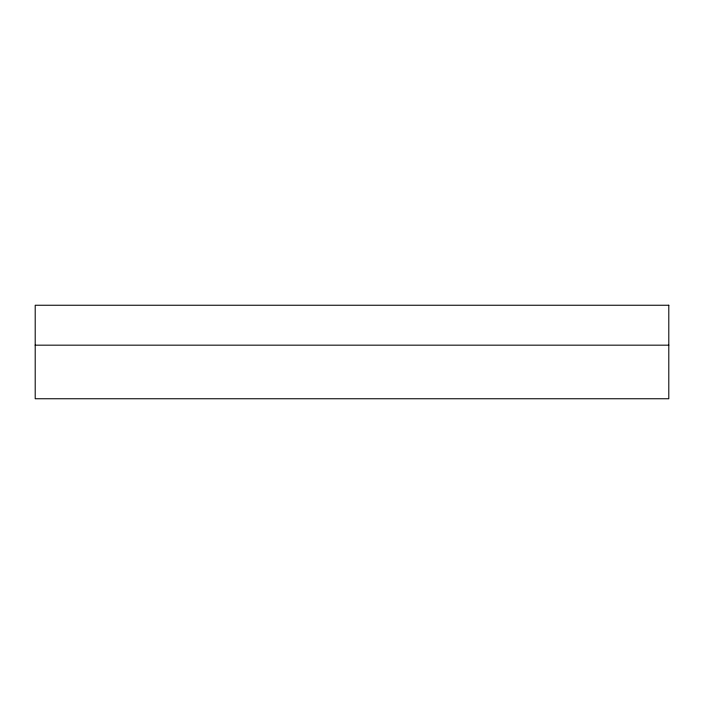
<?xml version="1.0" encoding="UTF-8"?>
<svg xmlns="http://www.w3.org/2000/svg" width="704" height="704" viewBox="0 0 704 704"><rect width="100%" height="100%" fill="white"/><g stroke="black" fill="none" stroke-linecap="round" stroke-linejoin="round"><path stroke-width="1.06" d="M35.2 345.171L668.8 345.171M668.8 305.246L35.2 305.246L35.2 398.754L668.8 398.754L668.8 305.246"/></g></svg>
